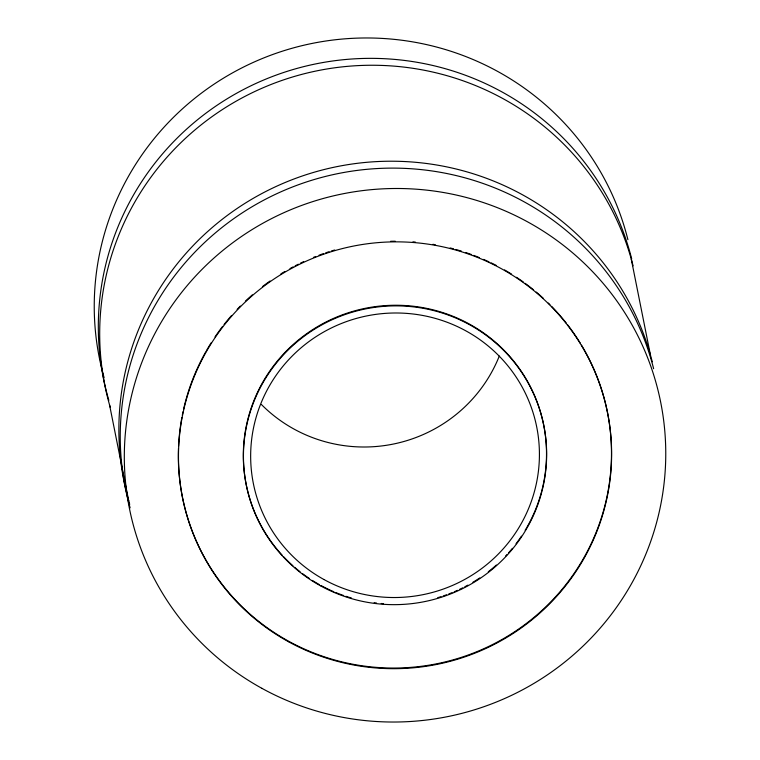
<?xml version="1.0" encoding="UTF-8"?>
<svg xmlns="http://www.w3.org/2000/svg" width="760" height="760" viewBox="0 0 760 760"><rect width="100%" height="100%" fill="white"/><g stroke="black" fill="none" stroke-linecap="round" stroke-linejoin="round"><path stroke-width="1.14" d="M631.256 259.036L650.427 355.005M109.573 404.994L128.744 500.964M130.121 507.861A270.883 266.599 -11.3 0 1 321.955 177.346A270.883 266.599 -11.3 0 1 653.628 368.704M129.722 504.336A270.883 266.599 -11.3 0 1 318.849 170.914A270.883 266.599 -11.3 0 1 652.251 361.798M110.219 407.246A270.883 266.599 -11.3 0 1 300.248 74.793A270.883 266.599 -11.3 0 1 633.08 265.838M108.841 400.349A270.883 266.599 -11.3 0 1 298.87 67.896A270.883 266.599 -11.3 0 1 631.702 258.941M104.12 377.72A270.883 266.599 -11.3 0 1 296.523 47.053A270.883 266.599 -11.3 0 1 627.912 239.704M499.292 356.079A144.476 142.186 -11.3 0 1 261.326 404.424M581.476 345.116A216.704 213.284 -11.3 0 1 448.248 661.153A216.704 213.284 -11.3 0 1 178.467 448.447M178.571 446.082A216.704 213.284 -11.3 0 1 181.858 417.61M182.305 415.273A216.704 213.284 -11.3 0 1 183.017 411.777M183.53 409.45A216.704 213.284 -11.3 0 1 205.798 351.776M206.368 350.769A216.704 213.284 -11.3 0 1 211.166 342.788M215.013 336.898A216.704 213.284 -11.3 0 1 222.604 326.382M224.057 324.52A216.704 213.284 -11.3 0 1 231.591 315.466M237.13 309.405A216.704 213.284 -11.3 0 1 240.369 306.052M245.385 301.159A216.704 213.284 -11.3 0 1 252.358 294.842M262.438 286.606A216.704 213.284 -11.3 0 1 270.076 281M280.896 273.875A216.704 213.284 -11.3 0 1 284.905 271.472M289.997 268.574A216.704 213.284 -11.3 0 1 293.094 266.893M295.184 265.8A216.704 213.284 -11.3 0 1 298.348 264.195M300.476 263.15A216.704 213.284 -11.3 0 1 303.687 261.63M313.49 257.374A216.704 213.284 -11.3 0 1 315.695 256.49M319.019 255.217A216.704 213.284 -11.3 0 1 323.475 253.602M325.707 252.833A216.704 213.284 -11.3 0 1 329.07 251.722M331.322 251.019A216.704 213.284 -11.3 0 1 334.695 250.002M390.583 241.291A216.704 213.284 -11.3 0 1 395.266 241.224M412.946 241.861A216.704 213.284 -11.3 0 1 415.302 242.05M432.943 244.311A216.704 213.284 -11.3 0 1 435.271 244.72M450.176 247.959A216.704 213.284 -11.3 0 1 453.568 248.843M455.829 249.47A216.704 213.284 -11.3 0 1 461.462 251.151M465.956 252.605A216.704 213.284 -11.3 0 1 471.533 254.562M473.746 255.388A216.704 213.284 -11.3 0 1 479.247 257.564M483.597 259.407A216.704 213.284 -11.3 0 1 488.975 261.829M491.093 262.846A216.704 213.284 -11.3 0 1 496.337 265.459M504.517 269.914A216.704 213.284 -11.3 0 1 511.546 274.113M516.486 277.286A216.704 213.284 -11.3 0 1 523.269 281.969M525.179 283.356A216.704 213.284 -11.3 0 1 533.548 289.845M536.256 292.087A216.704 213.284 -11.3 0 1 543.267 298.262M548.302 303.05A216.704 213.284 -11.3 0 1 549.955 304.684M551.579 306.346A216.704 213.284 -11.3 0 1 566.247 323.066M567.692 324.909A216.704 213.284 -11.3 0 1 580.269 343.14M282.084 555.094A151.696 149.302 -11.3 0 1 358.967 309.728A151.696 149.302 -11.3 0 1 541.709 491.093M541.405 492.223A151.696 149.302 -11.3 0 1 526.899 527.345M526.328 528.333A151.696 149.302 -11.3 0 1 525.15 530.309M521.436 536.17A151.696 149.302 -11.3 0 1 516.031 543.751M512.411 548.331A151.696 149.302 -11.3 0 1 508.63 552.748M507.072 554.467A151.696 149.302 -11.3 0 1 505.495 556.158M496.384 565.022A151.696 149.302 -11.3 0 1 488.3 571.748M479.778 577.913A151.696 149.302 -11.3 0 1 472.91 582.264M467.894 585.133A151.696 149.302 -11.3 0 1 464.806 586.777M462.726 587.832A151.696 149.302 -11.3 0 1 459.562 589.37M457.434 590.349A151.696 149.302 -11.3 0 1 454.214 591.764M452.048 592.667A151.696 149.302 -11.3 0 1 448.77 593.959M446.576 594.767A151.696 149.302 -11.3 0 1 443.26 595.935M441.047 596.657A151.696 149.302 -11.3 0 1 437.722 597.683M383.515 603.668A151.696 149.302 -11.3 0 1 381.178 603.487M376.504 603.031A151.696 149.302 -11.3 0 1 374.176 602.746M351.433 598.015A151.696 149.302 -11.3 0 1 345.876 596.286M343.672 595.536A151.696 149.302 -11.3 0 1 336.015 592.648M333.858 591.745A151.696 149.302 -11.3 0 1 321.328 585.694M319.314 584.582A151.696 149.302 -11.3 0 1 312.369 580.44M309.453 578.54A151.696 149.302 -11.3 0 1 302.793 573.838M300.029 571.719A151.696 149.302 -11.3 0 1 294.652 567.292M292.913 565.772A151.696 149.302 -11.3 0 1 283.708 556.833M261.839 688.303A270.883 266.599 -11.3 0 0 665.75 451.183A270.883 266.599 -11.3 0 0 257.535 226.299A270.883 266.599 -11.3 0 0 261.839 688.303M288.477 641.697A216.704 213.284 -11.3 0 0 611.61 452A216.704 213.284 -11.3 0 0 285.038 272.099A216.704 213.284 -11.3 0 0 288.477 641.697M320.445 585.77A151.696 149.302 -11.3 0 0 546.639 452.979A151.696 149.302 -11.3 0 0 318.031 327.047A151.696 149.302 -11.3 0 0 320.445 585.77M323.998 579.547A144.476 142.186 -11.3 0 0 539.419 453.083A144.476 142.186 -11.3 0 0 321.698 333.155A144.476 142.186 -11.3 0 0 323.998 579.547"/></g></svg>
